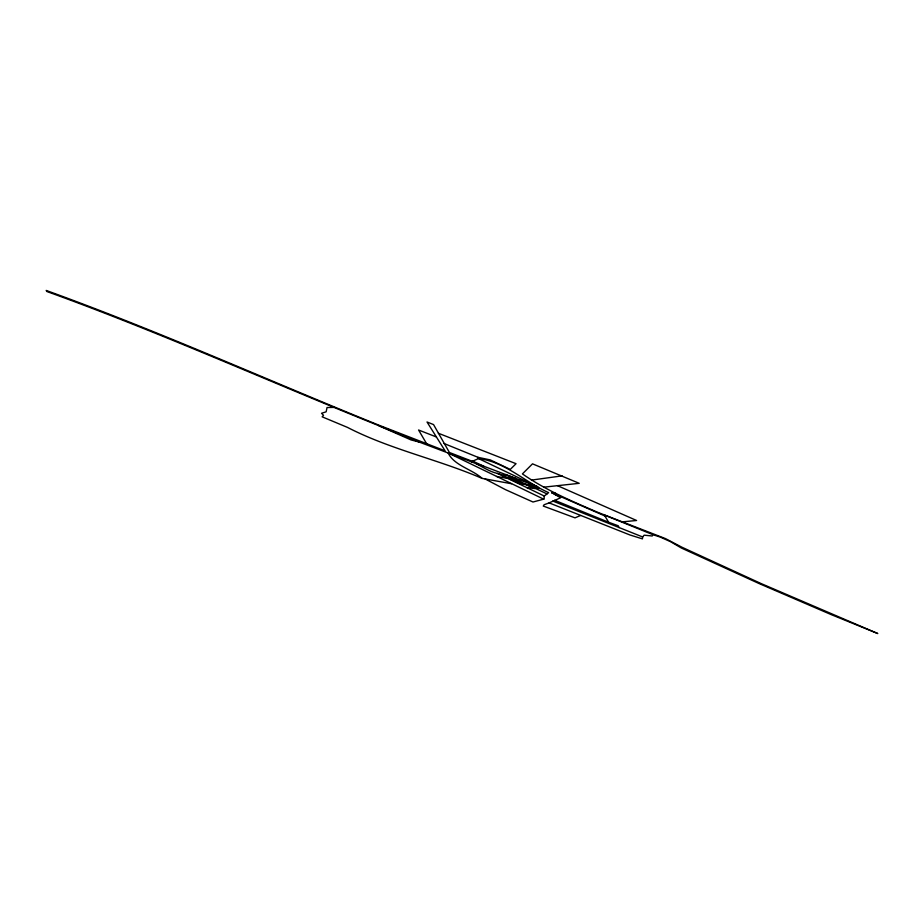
<?xml version="1.0" encoding="UTF-8"?>
<svg xmlns="http://www.w3.org/2000/svg" width="924" height="924" viewBox="0 0 924 924"><rect width="100%" height="100%" fill="white"/><g stroke="black" fill="none" stroke-linecap="round" stroke-linejoin="round"><path stroke-width="1.39" d="M472.349 461.33L449.434 452.506L433.541 424.578L427.027 422.002L445.102 450.843L379.106 425.259C268.11 380.399 158.87 331.104 46.2 290.448L46.847 291.51C155.752 330.792 261.457 378.205 368.757 421.61L418.838 441.915L471.344 461.781L478.517 458.57C505.243 461.804 524.809 482.051 548.648 492.631L544.271 496.038L544.074 499.041L532.986 502.009L505.428 489.628L485.065 478.921M544.097 487.133L579.221 483.321L532.513 463.836L522.418 473.908C545.807 490.194 572.245 501.409 598.336 512.554L665.499 538.611L681.9 547.204L761.272 583.633L877.8 633.552L831.277 614.645L758.951 583.494L681.404 548.036L670.512 541.649L660.186 537.063L652.956 534.696L652.194 535.989L644.132 535.181L642.654 536.959L642.423 538.877L629.845 534.938L549.133 502.887L544.086 504.758L543.277 506.052L575.017 517.844L580.468 515.523M549.133 502.887L560.66 497.759L552.078 492.862M531.45 480.11L562.127 475.86M502.217 475.721L507.149 475.213L537.78 486.682M622.961 521.806L636.578 520.489L557.507 485.678M333.968 407.403L327.05 407.53L326.137 411.827L321.529 413.271L323.516 415.292L322.141 416.816L347.447 427.385C390.367 449.514 438.172 459.413 482.097 478.389L511.538 483.737M516.32 478.586L483.726 466.204L472.765 461.134L471.344 461.781C480.388 464.98 487.941 471.344 497.47 473.434L526.888 487.641L535.908 488.669L547.008 493.913M444.04 443.508L477.985 457.322L490.309 459.921L510.256 469.427L516.054 463.698L438.346 433.241M555.59 493.301L551.593 492.654L604.897 515.973L608.616 522.245L618.237 525.768L619.092 527.627M496.523 476.449L507.784 478.424M513.155 478.216L505.301 476.807L518.699 483.287L526.553 484.684L511.954 477.477L519.392 480.561L517.717 480.261M511.064 479.591L514.425 480.203L508.662 477.408M418.838 441.915L411.088 439.951L378.979 425.825M497.47 473.434L504.342 475.502M476.969 463.987L483.726 466.204M554.874 494.398L558.72 495.749M436.417 436.983L418.572 430.007L426.969 444.352M608.616 522.245L554.585 500.265M642.654 536.959L552.737 501.027M652.956 534.696L604.273 514.968L604.897 515.973M543.659 499.156L448.128 452.945C454.158 465.65 472.095 469.184 482.097 478.389M531.75 485.4L537.514 488.184M530.076 485.1L535.839 487.884M528.401 484.8L534.164 487.583M526.715 484.499L532.478 487.283M510.683 477.777L524.07 484.245M526.888 487.641L544.271 496.038M533.633 484.938L478.517 458.57L477.985 457.322M506.075 474.486L506.156 475.317M533.437 485.701L525.04 484.199L530.803 486.983L539.2 488.484L533.437 485.701"/></g></svg>
